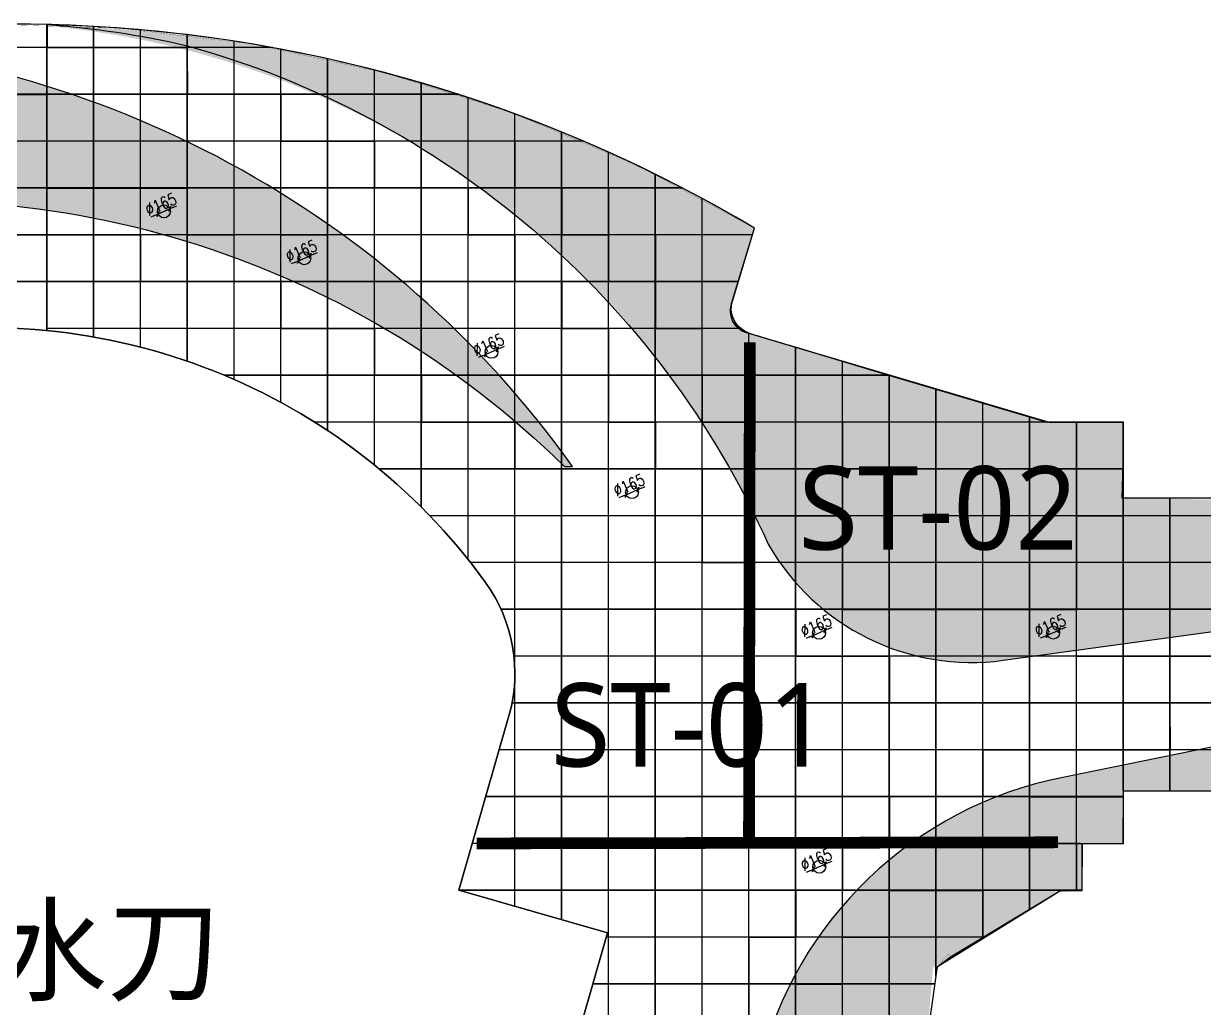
# Model space of a CAD drawing. Header units: millimetres. Extents: x -1989 to 265952, y -5690 to 142265.
# Drawn here: x 38552 to 53691, y 77216 to 89836 of the extents above; entities that cross this region are included whole.
import ezdxf
from ezdxf.enums import TextEntityAlignment as Align
from ezdxf.lldxf.tags import DXFTag

# ---------------------------------------------------------------- set-up
doc = ezdxf.new("R2010")
doc.units = ezdxf.units.MM
for name, color, linetype in [('d地面疏散指示开孔165mm', 91, 'Continuous'), ('F-地材填充', 8, 'Continuous'), ('F-地材造型线', 150, 'Continuous'), ('ST-01水刀', 111, 'Continuous'), ('ST-02整砖', 22, 'Continuous'), ('ST-02算量', 222, 'Continuous'), ('现场实际间隔柱定位', 6, 'Continuous')]:
    doc.layers.add(name, color=color, linetype=linetype)
doc.styles.get("Standard").update_dxf_attribs({"font": 'arial.ttf'})
doc.styles.add('YQ_DIM', font='romancs.shx', dxfattribs={"width": 0.8, "bigfont": '@by-01-hztxt.shx'})
doc.styles.add('黑体', font='Microsoft YaHei.ttf')
tags = doc.linetypes.add('EXP JT_LINE', pattern='A,0.5,-0.2,["EXP JT",Standard,S=0.12,R=0,X=-0.1,Y=-0.05],-0.5', length=1.199999999999999).pattern_tags.tags
tags[6] = DXFTag(74, 10)
doc.dimstyles.new('yq50', dxfattribs={"dimscale": 50, "dimtxt": 3, "dimasz": 1, "dimexe": 1.5, "dimexo": 3, "dimgap": 0.5, "dimtad": 1, "dimdec": 0, "dimdsep": 46, "dimtxsty": 'YQ_DIM', "dimblk": 'YQTICK', "dimcen": 0, "dimclrd": 256, "dimclre": 256, "dimclrt": 7, "dimadec": 1, "dimazin": 2, "dimtfac": 1, "dimtdec": 4, "dimtix": 1, "dimtmove": 2, "dimatfit": 2, "dimfxl": 1, "dimtolj": 1, "dimtzin": 0, "dimarcsym": 0})
pattern_1 = [(90, (172774.3431135126, 19437.04866558712), (-158.75, 79.37500000000001), [0, -158.75])]

# ---------------------------------------------------------------- blocks, each defined once
blk = doc.blocks.new('AWERAWE')
at = {"layer": 'F-地材填充', "color": 8, "linetype": 'Continuous'}
for p, q in [((-56667.27204211387, 470021.0627761336), (-56667.27204211387, 473943.7132745487)), ((-56665.27204211386, 470019.0627761336), (-56665.27204211386, 473941.7132745486)), ((-56067.27204211386, 469939.0704530935), (-56067.27204211386, 473919.7345540951)), ((-56065.27204211387, 469937.0704530935), (-56065.27204211387, 473917.7345540951)), ((-55467.27204211387, 469809.1981328039), (-55467.27204211387, 473876.3353560043)), ((-55465.27204211386, 469807.1981328039), (-55465.27204211386, 473874.3353560043)), ((-54867.27204211386, 469628.9439103839), (-54867.27204211386, 473813.3789613431)), ((-54865.27204211387, 469626.9439103839), (-54865.27204211387, 473811.3789613431)), ((-54267.27204211386, 469394.5355888321), (-54267.27204211386, 473730.6647476915)), ((-54265.27204211386, 469392.5355888321), (-54265.27204211386, 473728.6647476915)), ((-53775.09211691421, 473647.8774516657), (-60447.1253027245, 473647.8774516657)), ((-53773.09211691422, 473645.8774516658), (-60445.1253027245, 473645.8774516658)), ((-53667.27204211386, 469100.4772948565), (-53667.27204211386, 473627.9249329104)), ((-53665.27204211386, 469098.4772948566), (-53665.27204211386, 473625.9249329104)), ((-53067.27204211386, 468738.7582108538), (-53067.27204211386, 473504.8201138062)), ((-53065.27204211386, 468736.7582108538), (-53065.27204211386, 473502.8201138062)), ((-52467.27204211386, 468297.3996894999), (-52467.27204211386, 473360.9334209438)), ((-52465.27204211386, 468295.3996894998), (-52465.27204211386, 473358.9334209437)), ((-51867.27204211386, 467757.5481935591), (-51867.27204211386, 473195.7630446743)), ((-51865.27204211387, 467755.548193559), (-51865.27204211387, 473193.7630446743)), ((-51387.18573896332, 473047.8774516658), (-62835.0316806754, 473047.8774516658)), ((-51385.18573896331, 473045.8774516658), (-62833.0316806754, 473045.8774516658)), ((-51267.27204211387, 467086.8418200007), (-51267.27204211387, 473008.7128020092)), ((-51265.27204211386, 467084.8418200007), (-51265.27204211386, 473006.7128020092)), ((-50667.27204211386, 462645.1056977869), (-50667.27204211386, 472799.0803008546)), ((-50665.27204211387, 462643.1056977869), (-50665.27204211387, 472797.0803008546)), ((-50067.27204211387, 462472.7227692652), (-50067.27204211387, 472566.0421050723)), ((-50065.27204211386, 462470.7227692652), (-50065.27204211386, 472564.0421050723)), ((-49784.61011605381, 472447.8774516658), (-64437.6073035849, 472447.8774516658)), ((-49782.61011605382, 472445.8774516658), (-64435.6073035849, 472445.8774516658)), ((-49467.27204211386, 437734.1885779173), (-49467.27204211386, 472308.6350926187)), ((-49465.27204211387, 437732.1885779172), (-49465.27204211387, 472306.6350926187)), ((-48867.27204211386, 437573.4190624535), (-48867.27204211386, 472025.7329019424)), ((-48865.27204211386, 437571.4190624535), (-48865.27204211386, 472023.7329019424)), ((-48516.23412594069, 471847.8774516658), (-65667.27204211387, 471847.8774516658)), ((-48514.23412594069, 471845.8774516657), (-65667.27204211387, 471845.8774516657)), ((-48267.27204211386, 437412.6495469897), (-48267.27204211386, 471716.0159358295)), ((-48265.27204211386, 437410.6495469898), (-48265.27204211386, 471714.0159358295)), ((-47623.3962254462, 471247.8774516658), (-66772.69018392384, 471247.8774516658)), ((-47621.3962254462, 471245.8774516658), (-66770.69018392384, 471245.8774516658)), ((-47806.83463526736, 470647.8774516658), (-67698.85842583142, 470647.8774516658)), ((-47804.83463526736, 470645.8774516658), (-67696.85842583142, 470645.8774516658)), ((-47775.10964998697, 470047.8774516658), (-56667.27204211387, 470047.8774516658)), ((-47773.10964998696, 470045.8774516658), (-56667.27204211387, 470045.8774516658)), ((-47667.27204211386, 437251.880031526), (-47667.27204211386, 469985.7653848052)), ((-47665.27204211386, 437249.880031526), (-47665.27204211386, 469983.7653848052)), ((-47067.27204211386, 437091.1105160622), (-47067.27204211386, 469805.5949605318)), ((-47065.27204211386, 437089.1105160622), (-47065.27204211386, 469803.5949605317)), ((-46467.27204211386, 436930.3410005985), (-46467.27204211386, 469625.4245362581)), ((-46465.27204211387, 436928.3410005985), (-46465.27204211387, 469623.4245362581)), ((-45876.00823627575, 469447.8774516658), (-54391.79645910151, 469447.8774516658)), ((-45874.0082362759, 469445.8774516658), (-54389.79645910151, 469445.8774516658)), ((-45867.27204211387, 453568.9139359004), (-45867.27204211387, 469445.2541119846)), ((-45865.27204211386, 453566.9139359004), (-45865.27204211386, 469443.2541119846)), ((-45267.27204211386, 461747.066901365), (-45267.27204211386, 469265.0836877111)), ((-45265.27204211387, 461745.066901365), (-45265.27204211387, 469263.0836877111)), ((-44667.27204211387, 462247.7242223353), (-44667.27204211387, 469087.5633934612)), ((-44665.27204211386, 462245.7242223354), (-44665.27204211386, 469085.5633934613)), ((-44067.27204211386, 462607.6534388626), (-44067.27204211386, 468911.3757782438)), ((-44065.27204211386, 462605.6534388625), (-44065.27204211386, 468909.3757782438)), ((-43851.03098623826, 468847.8774516658), (-53235.93949468811, 468847.8774516658)), ((-43849.03098623826, 468845.8774516658), (-53233.93949468811, 468845.8774516658)), ((-43467.27204211386, 462844.6844629908), (-43467.27204211386, 468843.8774516658)), ((-43465.27204211386, 462844.6844629908), (-43465.27204211386, 468843.8774516658)), ((-42864.79065512161, 468247.8774516658), (-52406.83096780426, 468247.8774516658)), ((-42864.79065512161, 468245.8774516658), (-52404.83096780426, 468245.8774516658)), ((-42867.27204211386, 464123.9199170016), (-42867.27204211386, 467870.0280005124)), ((-42865.27204211386, 464121.9199170016), (-42865.27204211386, 467868.0280005123)), ((-42267.27204211386, 464123.9199170054), (-42267.27204211386, 467870.0279997831)), ((-42265.27204211386, 464121.9199170055), (-42265.27204211386, 467868.0279997831)), ((-31068.81048174813, 467647.8774516659), (-51759.39439618271, 467647.8774516659)), ((-31066.81048174813, 467645.8774516659), (-51757.39439618271, 467645.8774516659)), ((-31068.81048174469, 467047.8774516658), (-51236.43018200368, 467047.8774516658)), ((-31066.81048174469, 467045.8774516658), (-51234.43018200369, 467045.8774516658)), ((-31068.81048174126, 466447.8774516658), (-50844.20284893117, 466447.8774516658)), ((-31066.81048174126, 466445.8774516658), (-50842.20284893117, 466445.8774516658)), ((-31068.81048173782, 465847.8774516658), (-50679.97138574819, 465847.8774516658)), ((-31066.81048173782, 465845.8774516659), (-50677.97138574819, 465845.8774516659)), ((-31068.81048173439, 465247.8774516658), (-50705.24344826005, 465247.8774516658)), ((-31066.81048173439, 465245.8774516659), (-50703.24344826006, 465245.8774516659)), ((-31068.81048173094, 464647.8774516658), (-50869.92088400974, 464647.8774516658)), ((-31066.81048173094, 464645.8774516658), (-50867.92088400975, 464645.8774516658)), ((-42867.27467804739, 464047.8774516658), (-51042.14835773386, 464047.8774516658)), ((-42867.27467804739, 464045.8774516658), (-51040.14835773385, 464045.8774516658)), ((-43422.14529795958, 463447.8774516658), (-51214.37583145796, 463447.8774516658)), ((-43420.14529795958, 463445.8774516658), (-51212.37583145797, 463445.8774516658)), ((-43391.76007132651, 462847.8774516658), (-51373.04408909531, 462847.8774516658)), ((-43391.76007132651, 462845.8774516658), (-51371.04408909531, 462845.8774516658)), ((-44667.01660967301, 462247.8774516658), (-49496.8096883306, 462247.8774516658)), ((-44665.01660967302, 462245.8774516657), (-49494.80968833061, 462245.8774516657)), ((-45281.04835457216, 461647.8774516658), (-49669.1926168522, 461647.8774516658)), ((-45279.04835457215, 461645.8774516658), (-49667.19261685219, 461645.8774516658))]:
    blk.add_line(p, q, dxfattribs=at)
blk = doc.blocks.new('YQTICK')
blk.add_line((-1, 1e-16), (1, 1e-16))
at = {"const_width": 0.4}
blk.add_lwpolyline([(0.5303300858899105, 0.5303300858899106), (-0.5303300858899106, -0.5303300858899105)], dxfattribs=at)
blk = doc.blocks.new('*D204')
at = {"layer": 'DEFPOINTS', "color": 0, "transparency": 16777216}
for p in [(48828.34795451348, 79064.10451857798), (48676.92647750357, 78998.5565491194)]:
    blk.add_point(p, dxfattribs=at)
at = {"layer": 'd地面疏散指示开孔165mm', "lineweight": -2, "transparency": 16777216}
for p, q in [((48676.92647750357, 78998.5565491194), (48828.34795451348, 79064.10451857798)), ((48874.23325057708, 79083.96753962601), (48920.11854664069, 79103.83056067408)), ((48631.04118143995, 78978.69352807135), (48585.15588537636, 78958.8305070233))]:
    blk.add_line(p, q, dxfattribs=at)
at = {"layer": 'd地面疏散指示开孔165mm', "lineweight": -2, "transparency": 16777216, "xscale": 50, "yscale": 50, "zscale": 50}
for p, rotation in [((48676.92647750357, 78998.5565491194), 23.40702549859934), ((48828.34795451348, 79064.10451857798), 203.4070254985994)]:
    blk.add_blockref('YQTICK', p, dxfattribs=dict(at, rotation=rotation))
at = {"layer": 'd地面疏散指示开孔165mm', "color": 7, "transparency": 16777216, "insert": (48712.91117391243, 79123.10112597591), "char_height": 150, "attachment_point": 5, "rotation": 23.40702549859936, "style": 'YQ_DIM'}
blk.add_mtext('\\A1;∅165', dxfattribs=at)
blk = doc.blocks.new('*D205')
at = {"layer": 'DEFPOINTS', "color": 0, "transparency": 16777216}
for p in [(48826.34795451346, 82062.10451857802), (48674.92647750345, 81996.5565491193)]:
    blk.add_point(p, dxfattribs=at)
at = {"layer": 'd地面疏散指示开孔165mm', "lineweight": -2, "transparency": 16777216}
for p, q in [((48674.92647750345, 81996.5565491193), (48826.34795451346, 82062.10451857802)), ((48872.23325057705, 82081.96753962612), (48918.11854664064, 82101.83056067419)), ((48629.04118143984, 81976.6935280712), (48583.15588537626, 81956.83050702314))]:
    blk.add_line(p, q, dxfattribs=at)
at = {"layer": 'd地面疏散指示开孔165mm', "lineweight": -2, "transparency": 16777216, "xscale": 50, "yscale": 50, "zscale": 50}
for p, rotation in [((48826.34795451346, 82062.10451857802), 203.407025498639), ((48674.92647750345, 81996.5565491193), 23.40702549863899)]:
    blk.add_blockref('YQTICK', p, dxfattribs=dict(at, rotation=rotation))
at = {"layer": 'd地面疏散指示开孔165mm', "color": 7, "transparency": 16777216, "insert": (48710.91117391229, 82121.10112597582), "char_height": 150, "attachment_point": 5, "rotation": 23.407025498638955, "style": 'YQ_DIM'}
blk.add_mtext('\\A1;∅165', dxfattribs=at)
blk = doc.blocks.new('*D206')
at = {"layer": 'DEFPOINTS', "color": 0, "transparency": 16777216}
for p in [(51828.34795451348, 82064.104518578), (51676.92647750359, 81998.55654911941)]:
    blk.add_point(p, dxfattribs=at)
at = {"layer": 'd地面疏散指示开孔165mm', "lineweight": -2, "transparency": 16777216}
for p, q in [((51676.92647750359, 81998.55654911941), (51828.34795451348, 82064.104518578)), ((51874.23325057707, 82083.96753962603), (51920.11854664069, 82103.83056067408)), ((51631.04118143999, 81978.69352807137), (51585.15588537638, 81958.8305070233))]:
    blk.add_line(p, q, dxfattribs=at)
at = {"layer": 'd地面疏散指示开孔165mm', "lineweight": -2, "transparency": 16777216, "xscale": 50, "yscale": 50, "zscale": 50}
for p, rotation in [((51828.34795451348, 82064.104518578), 203.4070254986014), ((51676.92647750359, 81998.55654911941), 23.40702549860142)]:
    blk.add_blockref('YQTICK', p, dxfattribs=dict(at, rotation=rotation))
at = {"layer": 'd地面疏散指示开孔165mm', "color": 7, "transparency": 16777216, "insert": (51712.91117391243, 82123.10112597593), "char_height": 150, "attachment_point": 5, "rotation": 23.407025498601396, "style": 'YQ_DIM'}
blk.add_mtext('\\A1;∅165', dxfattribs=at)
blk = doc.blocks.new('*D212')
at = {"layer": 'DEFPOINTS', "color": 0, "transparency": 16777216}
for p in [(46276.92647750336, 83798.55654911936), (46428.34795451348, 83864.10451857797)]:
    blk.add_point(p, dxfattribs=at)
at = {"layer": 'd地面疏散指示开孔165mm', "lineweight": -2, "transparency": 16777216}
for p, q in [((46474.2332505771, 83883.96753962598), (46520.11854664071, 83903.830560674)), ((46231.04118143976, 83778.69352807134), (46185.15588537615, 83758.83050702329)), ((46276.92647750336, 83798.55654911936), (46428.34795451348, 83864.10451857797))]:
    blk.add_line(p, q, dxfattribs=at)
at = {"layer": 'd地面疏散指示开孔165mm', "lineweight": -2, "transparency": 16777216, "xscale": 50, "yscale": 50, "zscale": 50}
for p, rotation in [((46428.34795451348, 83864.10451857797), 203.4070254985774), ((46276.92647750336, 83798.55654911936), 23.40702549857752)]:
    blk.add_blockref('YQTICK', p, dxfattribs=dict(at, rotation=rotation))
at = {"layer": 'd地面疏散指示开孔165mm', "color": 7, "transparency": 16777216, "insert": (46312.91117391238, 83923.1011259759), "char_height": 150, "attachment_point": 5, "rotation": 23.407025498577486, "style": 'YQ_DIM'}
blk.add_mtext('\\A1;∅165', dxfattribs=at)
blk = doc.blocks.new('*D213')
at = {"layer": 'DEFPOINTS', "color": 0, "transparency": 16777216}
for p in [(44474.92647750384, 85596.55654911949), (44626.34795451347, 85662.104518578)]:
    blk.add_point(p, dxfattribs=at)
at = {"layer": 'd地面疏散指示开孔165mm', "lineweight": -2, "transparency": 16777216}
for p, q in [((44672.23325057706, 85681.96753962606), (44718.11854664067, 85701.83056067412)), ((44429.04118144023, 85576.69352807142), (44383.15588537664, 85556.83050702336)), ((44474.92647750384, 85596.55654911949), (44626.34795451347, 85662.104518578))]:
    blk.add_line(p, q, dxfattribs=at)
at = {"layer": 'd地面疏散指示开孔165mm', "lineweight": -2, "transparency": 16777216, "xscale": 50, "yscale": 50, "zscale": 50}
for p, rotation in [((44626.34795451347, 85662.104518578), 203.4070254986169), ((44474.92647750384, 85596.55654911949), 23.40702549861692)]:
    blk.add_blockref('YQTICK', p, dxfattribs=dict(at, rotation=rotation))
at = {"layer": 'd地面疏散指示开孔165mm', "color": 7, "transparency": 16777216, "insert": (44510.91117391253, 85721.10112597593), "char_height": 150, "attachment_point": 5, "rotation": 23.407025498616918, "style": 'YQ_DIM'}
blk.add_mtext('\\A1;∅165', dxfattribs=at)
blk = doc.blocks.new('*D221')
at = {"layer": 'DEFPOINTS', "color": 0, "transparency": 16777216}
for p in [(42074.92647750351, 86796.5565491195), (42226.34795451353, 86862.10451857786)]:
    blk.add_point(p, dxfattribs=at)
at = {"layer": 'd地面疏散指示开孔165mm', "lineweight": -2, "transparency": 16777216}
for p, q in [((42272.23325057715, 86881.96753962587), (42318.11854664077, 86901.83056067389)), ((42029.04118143988, 86776.69352807153), (41983.15588537625, 86756.83050702351)), ((42074.92647750351, 86796.5565491195), (42226.34795451353, 86862.10451857786))]:
    blk.add_line(p, q, dxfattribs=at)
at = {"layer": 'd地面疏散指示开孔165mm', "lineweight": -2, "transparency": 16777216, "xscale": 50, "yscale": 50, "zscale": 50}
for p, rotation in [((42226.34795451353, 86862.10451857786), 203.4070254985296), ((42074.92647750351, 86796.5565491195), 23.40702549852963)]:
    blk.add_blockref('YQTICK', p, dxfattribs=dict(at, rotation=rotation))
at = {"layer": 'd地面疏散指示开孔165mm', "color": 7, "transparency": 16777216, "insert": (42110.91117391253, 86921.10112597595), "char_height": 150, "attachment_point": 5, "rotation": 23.407025498529645, "style": 'YQ_DIM'}
blk.add_mtext('\\A1;∅165', dxfattribs=at)
blk = doc.blocks.new('*D222')
at = {"layer": 'DEFPOINTS', "color": 0, "transparency": 16777216}
for p in [(40274.9264775037, 87396.55654911949), (40426.34795451348, 87462.10451857795)]:
    blk.add_point(p, dxfattribs=at)
at = {"layer": 'd地面疏散指示开孔165mm', "lineweight": -2, "transparency": 16777216}
for p, q in [((40229.04118144008, 87376.69352807145), (40183.15588537649, 87356.83050702343)), ((40274.9264775037, 87396.55654911949), (40426.34795451348, 87462.10451857795)), ((40472.2332505771, 87481.96753962597), (40518.11854664071, 87501.830560674))]:
    blk.add_line(p, q, dxfattribs=at)
at = {"layer": 'd地面疏散指示开孔165mm', "lineweight": -2, "transparency": 16777216, "xscale": 50, "yscale": 50, "zscale": 50}
for p, rotation in [((40426.34795451348, 87462.10451857795), 203.4070254985773), ((40274.9264775037, 87396.55654911949), 23.40702549857736)]:
    blk.add_blockref('YQTICK', p, dxfattribs=dict(at, rotation=rotation))
at = {"layer": 'd地面疏散指示开孔165mm', "color": 7, "transparency": 16777216, "insert": (40310.91117391254, 87521.10112597595), "char_height": 150, "attachment_point": 5, "rotation": 23.407025498577333, "style": 'YQ_DIM'}
blk.add_mtext('\\A1;∅165', dxfattribs=at)

msp = doc.modelspace()

# ---------------------------------------------------------------- hatches: boundary and pattern name
at = {"layer": 'F-地材填充'}
h = msp.add_hatch(dxfattribs=at)
h.set_pattern_fill('DOTS', color=8, scale=100, angle=90)
h.set_pattern_definition(pattern_1)
edge = h.paths.add_edge_path()
edge.add_line((64434.89880323308, 83496.45494456755), (64434.89880323332, 84074.3856756969))
edge.add_line((64434.89880323332, 84074.3856756969), (64720.03936397951, 84074.38567569738))
edge.add_line((64720.03936397951, 84074.38567569738), (64720.03936397869, 86114.38567580326))
edge.add_line((64720.03936397869, 86114.38567580326), (64443.89880350525, 86114.38567580377))
edge.add_line((64443.89880350538, 86114.38567580377), (62334.39900179838, 86114.38567580337))
edge.add_line((62334.39900179838, 86114.38567580337), (62329.89900166556, 84214.38567564907))
edge.add_line((62329.89900166544, 84214.38567564907), (62329.8997442059, 84214.38567577713))
edge.add_line((62329.8997442059, 84214.38567577713), (62329.8997442619, 83750.48107223815))
edge.add_line((62329.89974426201, 83750.48107223815), (60284.89880282225, 83750.48107414643))
edge.add_line((60284.89880282225, 83750.48107414643), (59084.89880282225, 83750.48107414643))
edge.add_line((59084.89880282225, 83750.48107414643), (59084.91817827886, 83752.12365180808))
edge.add_line((59084.91817827875, 83752.12365180808), (57484.91817831996, 83752.12365180808))
edge.add_line((57484.91817831996, 83752.12365180808), (57484.89880286334, 83750.48107754978))
edge.add_line((57484.89880286346, 83750.48107754978), (56284.89880286347, 83750.48107754978))
edge.add_line((56284.89880286347, 83750.48107754978), (56284.89880323285, 83704.41101152686))
edge.add_line((56284.89880323285, 83704.41101152686), (52638.28428749976, 83754.4110117662))
edge.add_line((52638.28428749976, 83754.4110117662), (52652.11860300091, 83944.05391522209))
edge.add_line((52652.11860300091, 83944.05391522209), (52649.63721600876, 84726.33053384864))
edge.add_line((52649.63721600876, 84726.33053384864), (51703.69835322353, 84725.8442610658))
edge.add_line((51703.69835322341, 84725.8442610658), (50392.66599602848, 85119.19083082848))
edge.add_line((50392.66599602848, 85119.19083082848), (47970.76754758289, 85830.94162876935))
edge.add_arc((47987.19792735847, 86192.619959795), 362.0513396095451, 159.1967524749291, 267.3989466652762, ccw=False)
edge.add_line((47648.75032663697, 86321.20609465778), (47921.01122060584, 87211.7313481746))
edge.add_arc((38454.3513083258, 71300.22426780246), 18514.68896480579, 59.24918096494554, 88.77074459707721)
edge.add_arc((38809.72337273791, 89809.53986481766), 41.83665062899662, -6.071053961917926, 1.5236175577156246, ccw=False)
edge.add_arc((37854.77106041837, 78657.10998988195), 11192.459048076, 23.755330267557724, 84.89173284918081, ccw=False)
edge.add_arc((50706.51439921782, 84649.2122122825), 2999.999999940285, 209.6351008960916, 277.7776394158209)
edge.add_line((51112.50112049133, 81676.81002183261), (64434.90487219105, 83496.45577349843))
edge.add_line((64434.90487219105, 83496.45577349843), (64434.89880323308, 83496.45494456755))
h = msp.add_hatch(dxfattribs=at)
h.set_pattern_fill('DOTS', color=8, scale=100, angle=90)
h.set_pattern_definition([(90, (485915.719726742, 389097.124641923), (-158.75, 79.37500000000001), [0, -158.75])])
edge = h.paths.add_edge_path()
edge.add_line((26849.63721600865, 85814.10447556854), (27528.98536161744, 85169.34932511896))
edge.add_line((27528.98536161744, 85169.34932511896), (27911.92106070407, 84604.30209958708))
edge.add_line((27911.92106070407, 84604.30209958708), (27985.05257545077, 84465.69628215875))
edge.add_line((27985.05257545077, 84465.69628215875), (27811.19761610686, 84173.5633528237))
edge.add_arc((27727.87591326263, 84228.85796228264), 100.0000000003718, 249.08823790661052, 326.43063691845543, ccw=False)
edge.add_line((27692.18293605503, 84135.44484019515), (27063.10993533131, 84377.43376603266))
edge.add_arc((26956.37357566916, 82849.48168872125), 1531.67561873726, 86.00404722958748, 93.99595277035031)
edge.add_arc((28633.6182090255, 84267.19734752233), 1787.383632970695, 176.4640536931665, 184.455959233929)
edge.add_arc((-130118.5422566584, 140758.4165850377), 166873.0172611691, 338.9313566483509, 340.1620918780973, ccw=False)
edge.add_line((25599.0827167712, 80769.87465842642), (26204.54838421385, 80537.73740734722))
edge.add_line((26204.54838421385, 80537.73740734722), (26330.39856252531, 80489.65085286328))
edge.add_arc((37174.08299162067, 75719.11730028273), 11846.66545379343, 45.449924030200805, 156.2535494085633, ccw=False)
edge.add_line((45484.90229200377, 84161.49640397637), (45588.09356388662, 84161.4964035674))
edge.add_arc((34980.24861753735, 76583.34911076204), 13036.66716600691, 35.54166607920283, 87.526020274524)
edge.add_arc((38419.66375872682, 71158.77649141607), 18672.01522391967, 98.86249437710045, 128.2902372897884)
h = msp.add_hatch(dxfattribs=at)
h.set_pattern_fill('DOTS', color=8, scale=100, angle=90)
h.set_pattern_definition(pattern_1)
edge = h.paths.add_edge_path()
edge.add_arc((40945.40325930379, 46229.05581261878), 12412.2633948366, -31.40704526120561, 1.4076632337627188, ccw=False)
edge.add_line((51539.10530533121, 39760.84434863614), (51827.03672846933, 39760.84434815621))
edge.add_arc((39489.19771964397, 47186.32268708859), 14399.99999894611, 328.9585386513774, 354.3215047600523)
edge.add_arc((33905.70289493018, 47637.36604403166), 20000.99292850868, 354.6183866136082, 387.570017900163)
edge.add_arc((70170.04929215334, 66767.18611590286), 21000.0000000002, 157.5293032521721, 208.0426916833229, ccw=False)
edge.add_line((50764.47154930853, 74793.61449136448), (50990.84151596939, 76882.42542908087))
edge.add_line((50990.84151596939, 76882.42542908087), (50149.97612255884, 76973.52487007566))
edge.add_arc((50150.19154219565, 76975.51323482621), 2.000000000281704, 175.2269030631615, 263.8166866059504, ccw=False)
edge.add_line((50148.19847811517, 76975.67965469396), (50179.00010617347, 77346.87511676064))
edge.add_line((50179.00010617347, 77346.87511676064), (50181.05467147045, 77371.79054937373))
edge.add_line((50181.05467147045, 77371.79054937373), (50211.45196962453, 77739.71145617662))
edge.add_arc((50213.44519069327, 77739.54692723753), 2.000000000297307, 120.95847494556841, 175.2812605511161, ccw=False)
edge.add_line((50212.41635727594, 77741.26200793545), (50383.92442706358, 77844.14534962786))
edge.add_line((50383.92442706358, 77844.14534962786), (51819.61446626499, 78705.37939560719))
edge.add_line((51819.61446626499, 78705.37939560719), (52125.13694586724, 78727.13754517361))
edge.add_line((52125.13694586724, 78727.13754517361), (52127.43198387479, 79325.78741567404))
edge.add_line((52127.43198387479, 79325.78741567404), (52652.9279822378, 79325.78741567404))
edge.add_line((52652.92798223791, 79325.78741567404), (52652.92818525121, 80004.37299918439))
edge.add_line((52652.9281852511, 80004.37299918439), (56284.89880325182, 80004.36371000603))
edge.add_line((56284.89880325194, 80004.36371000603), (56284.89880325194, 79654.3603398565))
edge.add_line((56284.89880325194, 79654.3603398565), (57484.89880325194, 79654.3603398565))
edge.add_line((57484.89880325194, 79654.3603398565), (57484.89880325194, 80004.38104888823))
edge.add_line((57484.89880325194, 80004.38104888823), (59084.89880319163, 80004.40416739744))
edge.add_line((59084.89880319163, 80004.40416739744), (59084.89880319163, 79654.36033985674))
edge.add_line((59084.89880319163, 79654.36033985674), (60284.89880319163, 79654.36033985674))
edge.add_line((60284.89880319163, 79654.36033985674), (60284.89880319163, 80004.42150627964))
edge.add_line((60284.89880319163, 80004.42150627964), (64434.89880323215, 80004.3603398551))
edge.add_line((64434.89880323215, 80004.3603398551), (59324.34698318693, 81370.96789496453))
edge.add_arc((58549.35064027007, 78472.79939253398), 3000.000000002517, 75.02888130333324, 101.5059852983357)
edge.add_line((57950.93974218043, 81412.51101054392), (51873.89216426402, 80175.46058812868))
edge.add_arc((52843.35632095372, 75270.07663689161), 5000.265238980857, 101.179452453018, 166.2373474802359)
edge.add_arc((75182.86111819642, 69798.84951204056), 28000.00003755097, 166.238229508546, 210.206895965258)
edge.add_arc((34954.49088303957, 46678.81503890725), 18400.00000003515, -0.45102510946480834, 29.39976543995931, ccw=False)

# ---------------------------------------------------------------- linework, layer by layer
at = {"color": 11}
msp.add_lwpolyline([(43326.88461580153, 75915.0980317413), (45229.20200311465, 75368.55296140342), (46038.27522378569, 78184.63188851022), (44133.33898318259, 78731.92936818048), (44773.85904057745, 80963.35055857988, 0.2303109839752143), (44474.66906715676, 82673.49551343556, 0.6382687169138322), (30432.67157701848, 79954.05908671011, 0.508184942710667), (31557.36270701795, 78610.66412908756), (32658.47154035935, 78684.07138936213), (32734.76570572509, 77539.65898243283), (30619.30809538745, 77400.06411631338), (30810.21631852296, 74536.44095335851), (32923.58307341769, 74677.33207940812), (33012.05685973124, 73350.22536989205), (45858.39515854188, 69908.0593967945, -0.0226816550962285), (45750.62213723737, 74049.54488539396), (43016.64560911691, 74834.31231340181), (43326.71539817427, 75914.53493107189), (43326.8772266689, 75915.10015467482)], format="xyb", dxfattribs=at)
msp.add_lwpolyline([(44133.35861927797, 78731.9237266352), (44141.61610001095, 78760.76489592539)], dxfattribs=at)
at = {"layer": 'd地面疏散指示开孔165mm'}
for centre in [(40350.63721600852, 87429.3305338487), (42150.63721600853, 86829.3305338487), (44550.63721600852, 85629.3305338487), (46352.63721600852, 83831.3305338487), (48750.63721600853, 82029.3305338487), (51752.63721600853, 82031.3305338487), (48752.63721600853, 79031.3305338487)]:
    msp.add_circle(centre, 82.5, dxfattribs=at)
at = {"layer": 'F-地材造型线'}
for points in [[(47916.46674121524, 87220.04834529132, 0.1284796786867207), (38851.63721600853, 89824.16635673145, -0.0387258698732419), (40632.41626479608, 89557.40463937711, -0.2235404211278548), (48098.93654899756, 83165.7881272982, 0.3064108861654193), (51112.49976409823, 81676.80928454173), (64434.90351579795, 83496.45503620754), (64449.82047940374, 83498.49247554337), (64450.09877637125, 84070.9572404004), (64720.0393639951, 84070.95724040255), (64720.0393639788, 86114.38567580465), (62329.89900167149, 86114.38567580355), (62329.89900167149, 84199.38567580379), (62398.89899890593, 84199.38567580425), (62398.89899890896, 83750.48107084763), (52652.11860300091, 83754.41101176607), (52652.11860300091, 84728.1240760057), (51665.87827188419, 84730.33053384862), (47851.63721600876, 85866.21846698804, -0.4455374715851028), (47627.24769211715, 86235.54492237678), (47922.45570138751, 87216.5278616754)], [(25599.0827167712, 80769.87465842642), (26329.51778330366, 80490.1238752779), (26375.75600485216, 80595.11816144947, -0.5218673368754408), (45484.90229200377, 84161.49640397637), (45588.09356388674, 84161.49640356754, 0.2309862723119847), (35540.76304888333, 89607.52010321288, 0.1290086373501053), (26849.63721600888, 85814.1044755687), (26851.63721600865, 84130.33053384864), (25599.0827167712, 80769.87465842642), (26329.51778330366, 80490.1238752779)], [(56244.89880322051, 83754.41101176607), (52638.2842875001, 83754.41101176607), (52649.45882032058, 84191.17626320341), (52649.63721600876, 84726.33053384864), (51703.79154749811, 84725.51967643035), (47851.63721600865, 85866.2184669881, -0.3647748887612679), (47629.2373385737, 86248.3972076775), (47922.47428656162, 87216.51682126251)], [(64450.09877639453, 80004.37299925247), (59324.34698318681, 81370.96789496441, 0.1160448945239262), (57950.93974218043, 81412.51101054392), (51873.89216426402, 80175.46058812882, 0.2917475158110966), (47986.65090510589, 76459.64166825011, 0.194238428806522), (50984.86198573085, 55711.37847966378, -0.130990220982562), (53353.92079525618, 46533.9740684808, -0.1441578806186591), (51539.10530533121, 39760.84434863614), (51827.03672846933, 39760.84434815616, 0.1111208250774786), (53818.53371375907, 45761.49640385414, 0.1447776208873288), (51635.50095995972, 56894.47027265144, -0.2218316184005305), (50680.24197113878, 74525.78955485413), (50942.34408475869, 76937.85509410781), (50167.54317556557, 77022.04289236179), (50268.92810910291, 77752.01441382643), (51812.43936018311, 78704.5452428355), (51849.04864545204, 78727.13754517361), (52125.14918679596, 78727.13754517361), (52127.44164806665, 79328.32179213807), (52649.63458007507, 79325.78741567404), (52652.9281852511, 80004.37299918431), (64450.09877639453, 80004.37299925247)]]:
    msp.add_lwpolyline(points, format="xyb", dxfattribs=at)
at = {"layer": 'F-地材造型线', "color": 1, "linetype": 'EXP JT_LINE', "ltscale": 1500, "const_width": 150}
for points in [[(47862.85290345005, 85753.30709595657), (47851.83807724985, 79347.77016463401)], [(51814.9056605435, 79344.56952621278), (44361.87895316016, 79330.33053384864)]]:
    msp.add_lwpolyline(points, dxfattribs=at)
at = {"layer": 'F-地材造型线'}
msp.add_arc((38407.80056173427, 71199.75744220786), 18629.69664531497, 59.28778793608984, 112.6681916174503, dxfattribs=at)
at = {"layer": 'ST-01水刀'}
msp.add_lwpolyline([(46049.63721600864, 75730.33053384864), (46049.63721600864, 78728.33053384864), (44849.63721600864, 78728.33053384864), (44849.63721600864, 81130.33053384864), (45449.63721600864, 81130.33053384864), (45449.63721600864, 81728.33053384862), (44849.63721600864, 81728.33053384858), (44849.63721600864, 83528.33053384864), (44249.63721600865, 83528.33053384864), (44249.63721600865, 84128.33053384862), (43649.63721600864, 84128.33053384862), (43649.63721600864, 84728.33053384864), (42449.63721600864, 84728.33053384864), (42449.63721600864, 85328.33053384864), (41249.63721600864, 85328.33053384864), (41249.63721600864, 85928.33053384865), (38851.63721600865, 85928.33053384865), (38849.63721600865, 85928.33053384865), (38849.63721600865, 86528.33053384862), (37651.63721600865, 86528.33053384862)], dxfattribs=at)
msp.add_lwpolyline([(30810.21631852296, 74536.44095335851), (30619.30809538745, 77400.06411631338), (32734.76570572509, 77539.65898243283), (32658.47154035935, 78684.07138936213), (31557.36270701795, 78610.66412908756, -0.508184942710667), (30432.67157701848, 79954.05908671011, -0.6382687169138322), (44474.66906715676, 82673.49551343556, -0.2303109839752143), (44773.85904057745, 80963.35055857988), (44133.33898318259, 78731.92936818048), (46038.27522378569, 78184.63188851022), (45229.20200311465, 75368.55296140342)], format="xyb", dxfattribs=at)
at = {"layer": 'ST-02整砖', "color": 22}
for points in [[(33451.63721600853, 87730.33053384864), (33451.63721600853, 88928.33053384864), (38849.63721600853, 88928.33053384864), (38849.63721600853, 87730.33053384864)], [(38849.63721600853, 88330.33053384864), (38849.63721600853, 87728.33053384864), (40651.63721600852, 87728.33053384864), (40651.63721600852, 88330.33053384864)], [(45449.63721600852, 87730.33053384864), (45449.63721600852, 88328.33053384862), (44851.63721600852, 88328.33053384862), (44851.63721600852, 87730.33053384864)], [(40649.63721600853, 87728.33053384864), (40649.63721600853, 87130.33053384862), (41249.63721600853, 87130.33053384862), (41249.63721600853, 87728.33053384864)], [(45451.63721600853, 87730.33053384864), (45451.63721600853, 87130.33053384862), (46049.63721600853, 87130.33053384862), (46049.63721600853, 87730.33053384864)], [(46051.63721600852, 87728.33053384864), (46051.63721600852, 86530.33053384865), (46649.63721600853, 86530.33053384865), (46649.63721600853, 87728.33053384864)], [(41851.63721600853, 86530.33053384865), (41851.63721600853, 87130.33053384862), (42449.63721600853, 87130.33053384862), (42449.63721600853, 86530.33053384865)], [(46651.63721600853, 87128.33053384864), (46651.63721600853, 85928.33053384865), (47249.63721600853, 85928.33053384865), (47249.63721600853, 87128.33053384864)], [(47251.63721600853, 85330.33053384864), (47251.63721600853, 84730.33053384862), (47851.63721600853, 84730.33053384862), (47851.63721600853, 85330.33053384864)], [(47851.63721600853, 85328.33053384864), (47851.63721600853, 83530.33053384864), (49049.63721600853, 83530.33053384864), (49049.63721600853, 85328.33053384864)], [(49051.63721600853, 84728.33053384864), (49051.63721600853, 82328.33053384862), (52049.63721600853, 82328.33053384862), (52049.63721600853, 84728.33053384864)], [(52051.63721600853, 83528.33053384864), (52051.63721600853, 82330.33053384862), (55649.63721600853, 82330.33053384862), (55649.63721600853, 83528.33053384864)], [(50251.63721600852, 81730.33053384864), (50251.63721600852, 82328.33053384862), (51449.63721600853, 82328.33053384862), (51449.63721600853, 81730.33053384864)], [(52049.63721600853, 79328.33053384864), (52049.63721600853, 78730.33053384864), (50251.63721600852, 78730.33053384864), (50251.63721600852, 79328.33053384864)], [(50849.63721600852, 78728.33053384864), (50849.63721600852, 78130.33053384864), (49651.63721600853, 78130.33053384864), (49651.63721600853, 78728.33053384864)]]:
    msp.add_lwpolyline(points, close=True, dxfattribs=at)
at = {"layer": 'ST-02整砖'}
for points in [[(52051.63721600853, 83530.33053384864), (52652.11860300091, 83530.33053384864), (52652.11860300091, 84728.1240760057), (52051.63721600853, 84728.1240760057)], [(51451.63721600853, 79928.33053384864), (52649.63458007507, 79928.33053384864), (52649.63458007507, 79325.78741567404), (51451.63721600853, 79325.78741567404)]]:
    msp.add_lwpolyline(points, close=True, dxfattribs=at)
at = {"layer": 'ST-02整砖', "color": 22}
for points in [[(48449.63721600853, 76930.33053384864), (48451.63721600853, 77528.33053384864), (49051.63721600853, 77528.33053384864), (49051.63721600853, 78128.33717836687), (49649.63721600852, 78128.33717836687)], [(49649.63721600852, 78128.33717836687), (49649.63721600852, 76930.33053384864)]]:
    msp.add_lwpolyline(points, dxfattribs=at)
at = {"layer": 'ST-02算量', "color": 200}
msp.add_lwpolyline([(62329.89974395212, 83750.4810709315), (52652.11860300091, 83754.41101176607), (52652.11860300091, 84728.1240760057), (52649.63721600876, 84726.33053384864), (52075.80901913755, 84728.33053384864), (51678.11130656165, 84725.32564388824), (50251.63721600852, 85145.53676989391), (49642.90102184659, 85328.33053384864), (49049.63721600853, 85507.87761844098), (48823.37452635521, 85574.42126117543), (48449.63721600853, 85688.04804271457, -0.0042789389754858), (47849.63721600853, 85868.2184669881, -0.4004698975150594), (47639.45449843819, 86290.80081064886), (47922.47428656162, 87216.51682126251), (47774.94890228708, 87303.23933593041), (47730.64857667186, 87328.92673381392, 0.1255401951471384), (38851.63721600853, 89824.16635673145, 15.58012527151241)], format="xyb", dxfattribs=at)
for points in [[(38851.63721600853, 89824.16635673145), (38851.63721600865, 89530.33053384864), (39449.63721600853, 89530.33053384864), (40649.63721600853, 89530.33053384864), (40651.63721600864, 88930.33053384862), (41249.63721600853, 88927.33053384864), (41251.63721600853, 88930.33053384862), (41851.63721600876, 88930.33053384862), (41851.63721600864, 88925.74151695441), (41851.63721600864, 88330.33053384864), (43051.63721600853, 88330.33053384864), (43051.63721600864, 87730.33053384864), (44251.63721600864, 87730.33053384864), (44251.63721600864, 87130.33053384862), (44851.63721600876, 87130.33053384862), (44851.63721600876, 86530.33053384865), (45451.63721600864, 86530.33053384865), (45451.63721600864, 85930.33053384864), (46051.63721600864, 85930.33053384864), (46051.63721600876, 85328.33053384864), (46051.63721600876, 84730.33053384862), (46651.63721600876, 84730.33053384862), (46651.63721600876, 84130.33053384864), (47251.63721600864, 84130.33053384864), (47251.63721600876, 82930.33053384862), (47851.63721600876, 82930.33053384862), (47851.63721600865, 82330.33053384862), (48451.63721600864, 82330.33053384862), (48451.63721600864, 81730.33053384864), (49651.63721600876, 81730.33053384864), (49651.63721600876, 81130.33053384864), (52049.63721600876, 81126.33053384862), (52049.63721600876, 81726.33053384862), (56249.63721600864, 81730.33053384864)], [(34049.63721600865, 87130.33053384862), (40051.63721600864, 87130.33053384862), (40051.63721600864, 86530.33053384865), (41851.63721600864, 86530.33053384865), (41851.63721600864, 85930.33053384864), (43051.63721600864, 85930.3305338487), (43051.63721600864, 85330.33053384864), (43651.63721600865, 85330.33053384864), (43651.63721600865, 84730.33053384862), (44251.63721600864, 84730.33053384862), (44851.63721600865, 84730.33053384862), (44851.63721600865, 84130.33053384864), (46049.63721600864, 84130.33053384864), (46049.63721600864, 84728.33053384864), (45449.63721600864, 84728.33053384864), (45449.63721600864, 85328.33053384864), (44849.63721600864, 85328.33053384864), (44849.63721600864, 85928.33053384865), (44249.63721600865, 85928.33053384865), (44249.63721600865, 86528.33053384862), (43649.63721600864, 86528.33053384862), (43649.63721600864, 87128.33053384864), (43049.63721600865, 87128.33053384864), (43049.63721600865, 87728.33053384864), (41849.63721600865, 87728.33053384864), (41849.63721600865, 88328.33053384862), (40649.63721600864, 88328.33053384862), (40649.63721600864, 88928.33053384864), (40049.63721600864, 88928.33053384864), (40049.63721600864, 89528.33053384864), (37051.63721600865, 89528.33053384864)], [(56251.63721600853, 81128.33053384864), (53249.63721600876, 81128.33053384864), (53251.63721600876, 80526.33053384864), (50851.63721600876, 80526.33053384864), (50851.63721600876, 79926.33053384864), (50251.63721600876, 79926.33053384864), (49651.63721600876, 79928.33053384864), (49651.63721600876, 79326.33053384864), (49051.63721600876, 79326.33053384864), (49051.63721600876, 78726.33053384864), (48451.63721600876, 78726.33053384864), (48451.63721600876, 78126.33053384864), (47851.63721600876, 78126.33053384864), (47851.63721600876, 76326.33053384862)], [(50167.54317556557, 77022.04289236179), (50268.92810910291, 77752.01441382643), (50434.28839584081, 77877.81724808217), (51847.56068948298, 78727.3996995658), (52125.14918679596, 78728.33053384864), (52125.14918679596, 79328.33053384864), (52649.63721600876, 79326.33053384864), (52652.92798223791, 80004.37299918439), (64450.09877639453, 80004.36970131795)]]:
    msp.add_lwpolyline(points, dxfattribs=at)
at = {"layer": '现场实际间隔柱定位', "const_width": 2}
msp.add_lwpolyline([(26805.68942880692, 77138.92781407174), (26712.57693017766, 77784.3856555878), (24314.91735808019, 77784.385657103), (24314.91735839788, 79969.38565558198), (24314.91735849567, 79994.38565557884), (26379.03919546647, 79994.38565557686), (26481.44483635333, 80431.93703017765), (25750.40864397973, 80711.26132010671), (25599.0827167712, 80769.87465842642), (26849.63721600865, 84133.87373545216), (26849.63721600865, 85673.76980430834), (26849.63721600865, 85810.5225545967, -0.3107892788238389), (47922.47428656162, 87216.51682126251), (47658.04615483587, 86351.61137866668), (47639.45449843819, 86290.80081064886, 0.3858465837165555), (47837.1868734878, 85870.5576742262), (50452.40190450861, 85085.25033805027), (51678.11130656165, 84725.32564388824), (52649.63721600876, 84726.33053384864), (52649.31191292524, 83750.48108269805), (62398.89899890896, 83750.48107084763)], format="xyb", dxfattribs=at)
msp.add_lwpolyline([(56264.89880356137, 80004.37299920808), (52652.92798223791, 80004.37299918439), (52652.92798223791, 79325.78741567404), (52127.43198387479, 79325.78741567404), (52125.14918679596, 78730.33053384864), (51855.42329673914, 78730.33053384864), (50434.28839584081, 77877.81724808217), (50407.22367760856, 77919.28330513372), (50268.92810910302, 77752.01441382643), (50167.54317556557, 77022.04289236179), (50942.34408475869, 76937.85509410781), (50123.04960919314, 69398.07625096905), (49351.94649244335, 69481.97406730583), (49512.79994260697, 67652.13919613944), (50266.85030296855, 67829.40622327974), (52020.91858513097, 60368.03090943649), (51261.38975609096, 60190.05148544317), (51756.31750590985, 58828.51495015595), (52483.57811224452, 59157.97210513436), (55914.52275396967, 51584.32909044859)], dxfattribs=at)

# ---------------------------------------------------------------- block references
at = {"layer": 'ST-01水刀'}
msp.add_blockref('AWERAWE', (95516.90925812247, -384117.5469178173), dxfattribs=at)

# ---------------------------------------------------------------- texts
at = {"color": 241, "ltscale": 5000, "style": '黑体'}
msp.add_text('ST-02', height=1069.01983612351, dxfattribs=at).set_placement((50275.41281370099, 83630.37230843875), align=Align.MIDDLE)
at = {"color": 122, "ltscale": 5000, "style": '黑体'}
for s, p in [('ST-01', (47100.07781360441, 80850.62690162027)), ('ST-01', (47100.07781360277, 80850.6269228496)), ('ST-01水刀', (37831.43099904261, 77976.07061543311)), ('ST-01水刀', (37831.4309990411, 77976.07063666245))]:
    msp.add_text(s, height=1069.01983612351, dxfattribs=at).set_placement(p, align=Align.MIDDLE)

# ---------------------------------------------------------------- dimensions: what is measured, and where the dimension line sits
at = {"layer": 'd地面疏散指示开孔165mm'}
for p1, p2, picture, middle in [((40274.9264775037, 87396.55654911949), (40426.34795451348, 87462.10451857795), '*D222', (40310.91117391254, 87521.10112597595)), ((42074.92647750351, 86796.5565491195), (42226.34795451353, 86862.10451857786), '*D221', (42110.91117391253, 86921.10112597595)), ((44474.92647750384, 85596.55654911949), (44626.34795451347, 85662.104518578), '*D213', (44510.91117391253, 85721.10112597593)), ((46276.92647750336, 83798.55654911936), (46428.34795451348, 83864.10451857797), '*D212', (46312.91117391238, 83923.1011259759)), ((48674.92647750345, 81996.5565491193), (48826.34795451346, 82062.10451857802), '*D205', (48710.91117391229, 82121.10112597582)), ((51676.92647750359, 81998.55654911941), (51828.34795451348, 82064.104518578), '*D206', (51712.91117391243, 82123.10112597593)), ((48676.92647750357, 78998.5565491194), (48828.34795451348, 79064.10451857798), '*D204', (48712.91117391243, 79123.10112597591))]:
    dim = msp.add_diameter_dim_2p(p1=p1, p2=p2, dimstyle='yq50', override={"dimzin": 0}, dxfattribs=at)
    dim.commit()
    dim.dimension.update_dxf_attribs({"geometry": picture, "text_midpoint": middle})

doc.saveas('drawing.dxf')
